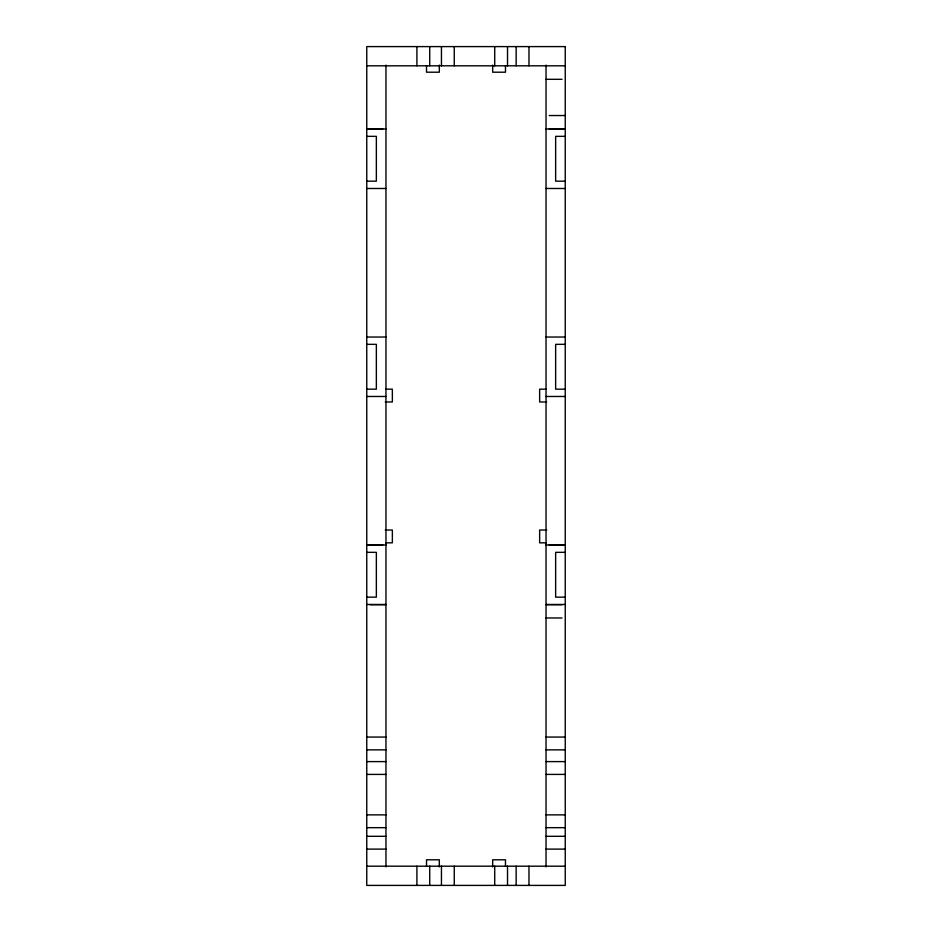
<?xml version="1.0" encoding="UTF-8"?>
<svg xmlns="http://www.w3.org/2000/svg" width="932" height="932" viewBox="0 0 932 932"><rect width="100%" height="100%" fill="white"/><g stroke="black" fill="none" stroke-linecap="round" stroke-linejoin="round"><path stroke-width="1.4" d="M366.754 65.811L565.246 65.811M546.035 79.313L562.043 79.313M549.239 115.533L565.246 115.533M366.754 128.767L382.761 128.767M549.239 128.767L565.246 128.767M366.754 129.035L385.965 129.035M546.035 129.035L565.246 129.035M366.754 136.352L376.353 136.352L376.353 181.169L366.754 181.169M565.246 136.352L555.647 136.352L555.647 181.169L565.246 181.169M366.754 188.485L385.965 188.485M546.035 188.485L565.246 188.485M366.754 337.035L385.965 337.035M546.035 337.035L565.246 337.035M366.754 344.339L376.353 344.339L376.353 389.168L366.754 389.168M565.246 344.339L555.647 344.339L555.647 389.168L565.246 389.168M385.965 389.168L392.36 389.168L392.36 401.972L385.254 401.972M546.035 389.168L539.64 389.168L539.64 401.972L546.746 401.972M366.754 396.473L385.965 396.473M546.035 396.473L565.246 396.473M385.254 530.028L392.36 530.028L392.36 542.832L385.965 542.832M546.746 530.028L539.64 530.028L539.64 542.832L546.035 542.832M366.754 544.754L382.761 544.754M549.239 544.754L565.246 544.754M366.754 545.022L385.965 545.022M546.035 545.022L565.246 545.022M366.754 552.338L376.353 552.338L376.353 597.156L366.754 597.156M565.246 552.338L555.647 552.338L555.647 597.156L565.246 597.156M366.754 604.46L385.965 604.46M546.035 604.46L565.246 604.46M369.957 604.728L385.965 604.728M546.035 604.728L562.043 604.728M546.035 617.974L562.043 617.974M366.754 737.061L385.965 737.061M546.035 737.061L565.246 737.061M366.754 749.864L385.965 749.864M546.035 749.864L565.246 749.864M366.754 761.607L385.965 761.607M546.035 761.607L565.246 761.607M366.754 774.41L385.965 774.41M546.035 774.41L565.246 774.41M366.754 814.871L385.965 814.871M546.035 814.871L565.246 814.871M366.754 827.674L385.965 827.674M546.035 827.674L565.246 827.674M366.754 836.307L385.965 836.307M546.035 836.307L565.246 836.307M366.754 849.11L385.965 849.11M546.035 849.11L565.246 849.11M366.754 866.189L565.246 866.189M546.035 65.1L546.035 866.9M528.968 46.6L528.968 65.811M528.968 866.189L528.968 885.4M516.153 46.6L516.153 65.811M516.153 866.189L516.153 885.4M507.521 46.6L507.521 65.811M507.521 866.189L507.521 885.4M505.482 65.811L505.482 72.207L492.678 72.207L492.678 65.1M505.482 866.189L505.482 859.793L492.678 859.793L492.678 866.9M494.717 46.6L494.717 65.811M494.717 866.189L494.717 885.4M454.257 46.6L454.257 65.811M454.257 866.189L454.257 885.4M441.453 46.6L441.453 65.811M441.453 866.189L441.453 885.4M439.322 65.1L439.322 72.207L426.518 72.207L426.518 65.811M439.322 866.9L439.322 859.793L426.518 859.793L426.518 866.189M429.722 46.6L429.722 65.811M429.722 866.189L429.722 885.4M416.907 46.6L416.907 65.811M416.907 866.189L416.907 885.4M385.965 65.1L385.965 866.9M565.246 46.6L366.754 46.6L366.754 885.4L565.246 885.4L565.246 46.6"/></g></svg>
